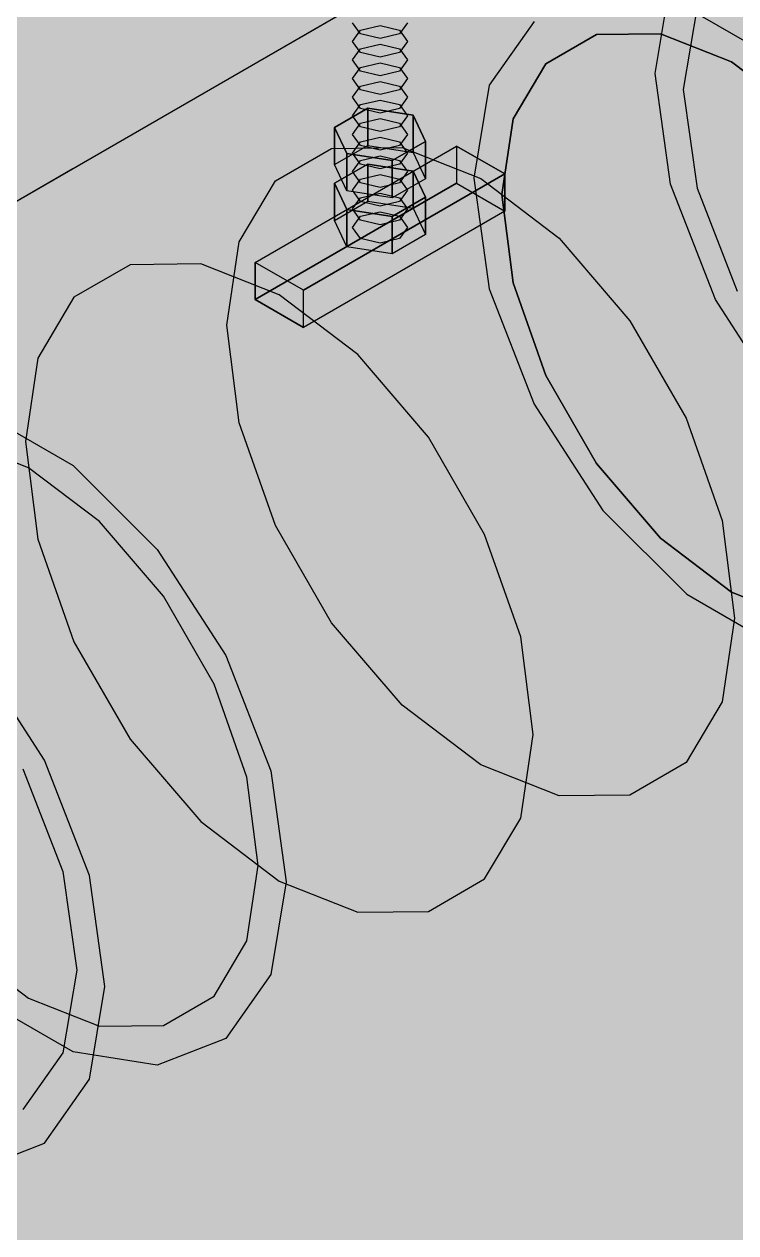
# Model space of a CAD drawing. Header units: metres. Extents: x 0 to 34.2, y 0 to 17.8.
# Drawn here: x 16.109 to 16.2619, y 5.062 to 5.3218 of the extents above; entities that cross this region are included whole.
import ezdxf

# ---------------------------------------------------------------- set-up
doc = ezdxf.new("R2010")
doc.units = ezdxf.units.M
doc.header["$LTSCALE"] = 0.25
doc.layers.add('ISO-ARISTAS', color=8, linetype='CONTINUOUS')
doc.layers.add('ISO-CONCRETO-SUP', color=254, linetype='CONTINUOUS', true_color=0xe8e8e8)

msp = doc.modelspace()

# ---------------------------------------------------------------- linework, layer by layer
at = {"layer": 'ISO-ARISTAS', "color": 250}
for p, q in [((16.22332, 5.35071), (16.06743, 5.26071)), ((16.22332, 5.35071), (16.17136, 5.32071)), ((16.24454, 5.31125), (16.24788, 5.33121)), ((16.25358, 5.32553), (16.2506, 5.30775)), ((16.27061, 5.31422), (16.25137, 5.32533)), ((16.17136, 5.32071), (16.1194, 5.29071)), ((16.18127, 5.31973), (16.17955, 5.32213)), ((16.17955, 5.31813), (16.18127, 5.32053)), ((16.18127, 5.32053), (16.18543, 5.32152)), ((16.18543, 5.32152), (16.18959, 5.32053)), ((16.19131, 5.32213), (16.18959, 5.31973)), ((16.18959, 5.32053), (16.19131, 5.31813)), ((16.21853, 5.3224), (16.20891, 5.30871)), ((16.18127, 5.31573), (16.17955, 5.31813)), ((16.18543, 5.31873), (16.18127, 5.31973)), ((16.18959, 5.31973), (16.18543, 5.31873)), ((16.19131, 5.31813), (16.18959, 5.31573)), ((16.23198, 5.31962), (16.22105, 5.31331)), ((16.22105, 5.31331), (16.23198, 5.31962)), ((16.24574, 5.31977), (16.23198, 5.31962)), ((16.23198, 5.31962), (16.24574, 5.31977)), ((16.26099, 5.31375), (16.24574, 5.31977)), ((16.24574, 5.31977), (16.26099, 5.31375)), ((16.17955, 5.31413), (16.18127, 5.31653)), ((16.18127, 5.31653), (16.18543, 5.31752)), ((16.18543, 5.31473), (16.18127, 5.31573)), ((16.18543, 5.31752), (16.18959, 5.31653)), ((16.18959, 5.31573), (16.18543, 5.31473)), ((16.18959, 5.31653), (16.19131, 5.31413)), ((16.18127, 5.31173), (16.17955, 5.31413)), ((16.17955, 5.31013), (16.18127, 5.31253)), ((16.18127, 5.31253), (16.18543, 5.31352)), ((16.18543, 5.31352), (16.18959, 5.31253)), ((16.19131, 5.31413), (16.18959, 5.31173)), ((16.18959, 5.31253), (16.19131, 5.31013)), ((16.22105, 5.31331), (16.21404, 5.30147)), ((16.21404, 5.30147), (16.22105, 5.31331)), ((16.27624, 5.30215), (16.26099, 5.31375)), ((16.26099, 5.31375), (16.27624, 5.30215)), ((16.18127, 5.30773), (16.17955, 5.31013)), ((16.18543, 5.31073), (16.18127, 5.31173)), ((16.18959, 5.31173), (16.18543, 5.31073)), ((16.19131, 5.31013), (16.18959, 5.30773)), ((16.24788, 5.28743), (16.24454, 5.31125)), ((16.17955, 5.30613), (16.18127, 5.30853)), ((16.18127, 5.30853), (16.18543, 5.30952)), ((16.18543, 5.30673), (16.18127, 5.30773)), ((16.18543, 5.30952), (16.18959, 5.30853)), ((16.18959, 5.30773), (16.18543, 5.30673)), ((16.18959, 5.30853), (16.19131, 5.30613)), ((16.20891, 5.30871), (16.20556, 5.28875)), ((16.2506, 5.30775), (16.25358, 5.28654)), ((16.18127, 5.30373), (16.17955, 5.30613)), ((16.18127, 5.30453), (16.18543, 5.30552)), ((16.18543, 5.30552), (16.18959, 5.30453)), ((16.19131, 5.30613), (16.18959, 5.30373)), ((16.18281, 5.30376), (16.17566, 5.29964)), ((16.17566, 5.29964), (16.18281, 5.30376)), ((16.17955, 5.30213), (16.18127, 5.30453)), ((16.18127, 5.29973), (16.17955, 5.30213)), ((16.18543, 5.30273), (16.18127, 5.30373)), ((16.19258, 5.30225), (16.18281, 5.30376)), ((16.18281, 5.30376), (16.18281, 5.29576)), ((16.18281, 5.29576), (16.18281, 5.30376)), ((16.18281, 5.30376), (16.19258, 5.30225)), ((16.18959, 5.30373), (16.18543, 5.30273)), ((16.18959, 5.30453), (16.19131, 5.30213)), ((16.19131, 5.30213), (16.18959, 5.29973)), ((16.19258, 5.29425), (16.19258, 5.30225)), ((16.1952, 5.29661), (16.19258, 5.30225)), ((16.19258, 5.30225), (16.19258, 5.29425)), ((16.19258, 5.30225), (16.1952, 5.29661)), ((16.17566, 5.29964), (16.17566, 5.29164)), ((16.17566, 5.29164), (16.17566, 5.29964)), ((16.17566, 5.29964), (16.17828, 5.294)), ((16.17828, 5.294), (16.17566, 5.29964)), ((16.17955, 5.29813), (16.18127, 5.30053)), ((16.18127, 5.30053), (16.18543, 5.30152)), ((16.18543, 5.29873), (16.18127, 5.29973)), ((16.18543, 5.30152), (16.18959, 5.30053)), ((16.18959, 5.29973), (16.18543, 5.29873)), ((16.18959, 5.30053), (16.19131, 5.29813)), ((16.21404, 5.30147), (16.21163, 5.28525)), ((16.21163, 5.28525), (16.21404, 5.30147)), ((16.18127, 5.29573), (16.17955, 5.29813)), ((16.18127, 5.29653), (16.18543, 5.29752)), ((16.18543, 5.29752), (16.18959, 5.29653)), ((16.19131, 5.29813), (16.18959, 5.29573)), ((16.15858, 5.27063), (16.20188, 5.29563)), ((16.15858, 5.27063), (16.20188, 5.29563)), ((16.16294, 5.28814), (16.17501, 5.29511)), ((16.17501, 5.29511), (16.19022, 5.29528)), ((16.17566, 5.29164), (16.18281, 5.29576)), ((16.17566, 5.29164), (16.18281, 5.29576)), ((16.17955, 5.29413), (16.18127, 5.29653)), ((16.18543, 5.29473), (16.18127, 5.29573)), ((16.18281, 5.29576), (16.19258, 5.29425)), ((16.18281, 5.29576), (16.19258, 5.29425)), ((16.18959, 5.29573), (16.18543, 5.29473)), ((16.1952, 5.29661), (16.18805, 5.29249)), ((16.18805, 5.29249), (16.1952, 5.29661)), ((16.18959, 5.29653), (16.19131, 5.29413)), ((16.19022, 5.29528), (16.20708, 5.28863)), ((16.19258, 5.29425), (16.1952, 5.28861)), ((16.19258, 5.29425), (16.1952, 5.28861)), ((16.1952, 5.28861), (16.1952, 5.29661)), ((16.1952, 5.29661), (16.1952, 5.28861)), ((16.21228, 5.28963), (16.20188, 5.29563)), ((16.20188, 5.29563), (16.20188, 5.28763)), ((16.20188, 5.29563), (16.20188, 5.28763)), ((16.20188, 5.29563), (16.21228, 5.28963)), ((16.18281, 5.29176), (16.17566, 5.28764)), ((16.17566, 5.28764), (16.18281, 5.29176)), ((16.17828, 5.286), (16.17566, 5.29164)), ((16.17828, 5.286), (16.17566, 5.29164)), ((16.17828, 5.294), (16.17828, 5.286)), ((16.18805, 5.29249), (16.17828, 5.294)), ((16.17828, 5.286), (16.17828, 5.294)), ((16.17828, 5.294), (16.18805, 5.29249)), ((16.18127, 5.29173), (16.17955, 5.29413)), ((16.17955, 5.29013), (16.18127, 5.29253)), ((16.18127, 5.29253), (16.18543, 5.29352)), ((16.18543, 5.29073), (16.18127, 5.29173)), ((16.19258, 5.29025), (16.18281, 5.29176)), ((16.18281, 5.29176), (16.18281, 5.28376)), ((16.18281, 5.28376), (16.18281, 5.29176)), ((16.18281, 5.29176), (16.19258, 5.29025)), ((16.18543, 5.29352), (16.18959, 5.29253)), ((16.18959, 5.29173), (16.18543, 5.29073)), ((16.18805, 5.28449), (16.18805, 5.29249)), ((16.18805, 5.29249), (16.18805, 5.28449)), ((16.19131, 5.29413), (16.18959, 5.29173)), ((16.18959, 5.29253), (16.19131, 5.29013)), ((16.1194, 5.29071), (16.06743, 5.26071)), ((16.21228, 5.28963), (16.16898, 5.26463)), ((16.16898, 5.26463), (16.21228, 5.28963)), ((16.18127, 5.28773), (16.17955, 5.29013)), ((16.18127, 5.28853), (16.18543, 5.28952)), ((16.18543, 5.28952), (16.18959, 5.28853)), ((16.19131, 5.29013), (16.18959, 5.28773)), ((16.19258, 5.28225), (16.19258, 5.29025)), ((16.1952, 5.28461), (16.19258, 5.29025)), ((16.19258, 5.29025), (16.19258, 5.28225)), ((16.19258, 5.29025), (16.1952, 5.28461)), ((16.21228, 5.28163), (16.21228, 5.28963)), ((16.21228, 5.28963), (16.21228, 5.28163)), ((16.15519, 5.27505), (16.16294, 5.28814)), ((16.20188, 5.28763), (16.15858, 5.26263)), ((16.15858, 5.26263), (16.20188, 5.28763)), ((16.17566, 5.28764), (16.17566, 5.27964)), ((16.17566, 5.27964), (16.17566, 5.28764)), ((16.17566, 5.28764), (16.17828, 5.282)), ((16.17828, 5.282), (16.17566, 5.28764)), ((16.17955, 5.28613), (16.18127, 5.28853)), ((16.18543, 5.28673), (16.18127, 5.28773)), ((16.18959, 5.28773), (16.18543, 5.28673)), ((16.1952, 5.28861), (16.18805, 5.28449)), ((16.1952, 5.28861), (16.18805, 5.28449)), ((16.18959, 5.28853), (16.19131, 5.28613)), ((16.20188, 5.28763), (16.21228, 5.28163)), ((16.20188, 5.28763), (16.21228, 5.28163)), ((16.20556, 5.28875), (16.20891, 5.26493)), ((16.20708, 5.28863), (16.22394, 5.27581)), ((16.2575, 5.26263), (16.24788, 5.28743)), ((16.25358, 5.28654), (16.26215, 5.26444)), ((16.18805, 5.28449), (16.17828, 5.286)), ((16.18805, 5.28449), (16.17828, 5.286)), ((16.18127, 5.28373), (16.17955, 5.28613)), ((16.17955, 5.28213), (16.18127, 5.28453)), ((16.18127, 5.28453), (16.18543, 5.28552)), ((16.18543, 5.28552), (16.18959, 5.28453)), ((16.1952, 5.28461), (16.18805, 5.28049)), ((16.18805, 5.28049), (16.1952, 5.28461)), ((16.19131, 5.28613), (16.18959, 5.28373)), ((16.18959, 5.28453), (16.19131, 5.28213)), ((16.1952, 5.27661), (16.1952, 5.28461)), ((16.1952, 5.28461), (16.1952, 5.27661)), ((16.21163, 5.28525), (16.21404, 5.26624)), ((16.21404, 5.26624), (16.21163, 5.28525)), ((16.21228, 5.28163), (16.16898, 5.25663)), ((16.21228, 5.28163), (16.16898, 5.25663)), ((16.17566, 5.27964), (16.18281, 5.28376)), ((16.17566, 5.27964), (16.18281, 5.28376)), ((16.17828, 5.282), (16.17828, 5.274)), ((16.18805, 5.28049), (16.17828, 5.282)), ((16.17828, 5.274), (16.17828, 5.282)), ((16.17828, 5.282), (16.18805, 5.28049)), ((16.18127, 5.27973), (16.17955, 5.28213)), ((16.18543, 5.28273), (16.18127, 5.28373)), ((16.18127, 5.28053), (16.18543, 5.28152)), ((16.18127, 5.28053), (16.18543, 5.28152)), ((16.18281, 5.28376), (16.19258, 5.28225)), ((16.18281, 5.28376), (16.19258, 5.28225)), ((16.18959, 5.28373), (16.18543, 5.28273)), ((16.18543, 5.28152), (16.18959, 5.28053)), ((16.18543, 5.28152), (16.18959, 5.28053)), ((16.19131, 5.28213), (16.18959, 5.27973)), ((16.19258, 5.28225), (16.1952, 5.27661)), ((16.19258, 5.28225), (16.1952, 5.27661)), ((16.17828, 5.274), (16.17566, 5.27964)), ((16.17828, 5.274), (16.17566, 5.27964)), ((16.17955, 5.27813), (16.18127, 5.28053)), ((16.17955, 5.27813), (16.18127, 5.28053)), ((16.18543, 5.27873), (16.18127, 5.27973)), ((16.18959, 5.27973), (16.18543, 5.27873)), ((16.18805, 5.27249), (16.18805, 5.28049)), ((16.18805, 5.28049), (16.18805, 5.27249)), ((16.18959, 5.28053), (16.19131, 5.27813)), ((16.18959, 5.28053), (16.19131, 5.27813)), ((16.18127, 5.27573), (16.17955, 5.27813)), ((16.18127, 5.27573), (16.17955, 5.27813)), ((16.1952, 5.27661), (16.18805, 5.27249)), ((16.1952, 5.27661), (16.18805, 5.27249)), ((16.19131, 5.27813), (16.18959, 5.27573)), ((16.19131, 5.27813), (16.18959, 5.27573)), ((16.15252, 5.25713), (16.15519, 5.27505)), ((16.18805, 5.27249), (16.17828, 5.274)), ((16.18805, 5.27249), (16.17828, 5.274)), ((16.18543, 5.27473), (16.18127, 5.27573)), ((16.18543, 5.27473), (16.18127, 5.27573)), ((16.18959, 5.27573), (16.18543, 5.27473)), ((16.18959, 5.27573), (16.18543, 5.27473)), ((16.22394, 5.27581), (16.23915, 5.25808)), ((16.13171, 5.27011), (16.11964, 5.26314)), ((16.14692, 5.27028), (16.13171, 5.27011)), ((16.16378, 5.26363), (16.14692, 5.27028)), ((16.15858, 5.26263), (16.15858, 5.27063)), ((16.16898, 5.26463), (16.15858, 5.27063)), ((16.16898, 5.26463), (16.15858, 5.27063)), ((16.15858, 5.27063), (16.15858, 5.26263)), ((16.21404, 5.26624), (16.22105, 5.2463)), ((16.22105, 5.2463), (16.21404, 5.26624)), ((16.11964, 5.26314), (16.11189, 5.25005)), ((16.18064, 5.25081), (16.16378, 5.26363)), ((16.16898, 5.25663), (16.16898, 5.26463)), ((16.16898, 5.25663), (16.16898, 5.26463)), ((16.20891, 5.26493), (16.21853, 5.24013)), ((16.16898, 5.25663), (16.15858, 5.26263)), ((16.15858, 5.26263), (16.16898, 5.25663)), ((16.27225, 5.23982), (16.2575, 5.26263)), ((16.23915, 5.25808), (16.25122, 5.23717)), ((16.15519, 5.23612), (16.15252, 5.25713)), ((16.11189, 5.25005), (16.10922, 5.23213)), ((16.19585, 5.23308), (16.18064, 5.25081)), ((16.22105, 5.2463), (16.23198, 5.22739)), ((16.23198, 5.22739), (16.22105, 5.2463)), ((16.21853, 5.24013), (16.23328, 5.21732)), ((16.10024, 5.23808), (16.11949, 5.22697)), ((16.25122, 5.23717), (16.25897, 5.21513)), ((16.16294, 5.21408), (16.15519, 5.23612)), ((16.10987, 5.2265), (16.09461, 5.23252)), ((16.10987, 5.2265), (16.09461, 5.23252)), ((16.10922, 5.23213), (16.11189, 5.21112)), ((16.20792, 5.21217), (16.19585, 5.23308)), ((16.11949, 5.22697), (16.13758, 5.20893)), ((16.23198, 5.22739), (16.24574, 5.21135)), ((16.24574, 5.21135), (16.23198, 5.22739)), ((16.12512, 5.2149), (16.10987, 5.2265)), ((16.12512, 5.2149), (16.10987, 5.2265)), ((16.23328, 5.21732), (16.25137, 5.19928)), ((16.13888, 5.19886), (16.12512, 5.2149)), ((16.13888, 5.19886), (16.12512, 5.2149)), ((16.17501, 5.19317), (16.16294, 5.21408)), ((16.25897, 5.21513), (16.26164, 5.19413)), ((16.11189, 5.21112), (16.11964, 5.18908)), ((16.21567, 5.19013), (16.20792, 5.21217)), ((16.24574, 5.21135), (16.26099, 5.19975)), ((16.26099, 5.19975), (16.24574, 5.21135)), ((16.13758, 5.20893), (16.15233, 5.18612)), ((16.1498, 5.17995), (16.13888, 5.19886)), ((16.1498, 5.17995), (16.13888, 5.19886)), ((16.25137, 5.19928), (16.27061, 5.18817)), ((16.26099, 5.19975), (16.27624, 5.19373)), ((16.27624, 5.19373), (16.26099, 5.19975)), ((16.19022, 5.17544), (16.17501, 5.19317)), ((16.26164, 5.19413), (16.25897, 5.1762)), ((16.11964, 5.18908), (16.13171, 5.16817)), ((16.21834, 5.16913), (16.21567, 5.19013)), ((16.11336, 5.16362), (16.09861, 5.18643)), ((16.15233, 5.18612), (16.16195, 5.16132)), ((16.15682, 5.16001), (16.1498, 5.17995)), ((16.15682, 5.16001), (16.1498, 5.17995)), ((16.20708, 5.16263), (16.19022, 5.17544)), ((16.25897, 5.1762), (16.25122, 5.16311)), ((16.13171, 5.16817), (16.14692, 5.15044)), ((16.21567, 5.1512), (16.21834, 5.16913)), ((16.10871, 5.16181), (16.11728, 5.13971)), ((16.12298, 5.13882), (16.11336, 5.16362)), ((16.22394, 5.15597), (16.20708, 5.16263)), ((16.25122, 5.16311), (16.23915, 5.15614)), ((16.15923, 5.141), (16.15682, 5.16001)), ((16.15923, 5.141), (16.15682, 5.16001)), ((16.16195, 5.16132), (16.16529, 5.1375)), ((16.23915, 5.15614), (16.22394, 5.15597)), ((16.14692, 5.15044), (16.16378, 5.13763)), ((16.20792, 5.13811), (16.21567, 5.1512)), ((16.15682, 5.12478), (16.15923, 5.141)), ((16.15682, 5.12478), (16.15923, 5.141)), ((16.11728, 5.13971), (16.12026, 5.1185)), ((16.12632, 5.115), (16.12298, 5.13882)), ((16.16529, 5.1375), (16.16195, 5.11754)), ((16.16378, 5.13763), (16.18064, 5.13097)), ((16.19585, 5.13114), (16.20792, 5.13811)), ((16.18064, 5.13097), (16.19585, 5.13114)), ((16.09461, 5.1241), (16.10987, 5.1125)), ((16.09461, 5.1241), (16.10987, 5.1125)), ((16.1498, 5.11294), (16.15682, 5.12478)), ((16.1498, 5.11294), (16.15682, 5.12478)), ((16.12026, 5.1185), (16.11728, 5.10072)), ((16.16195, 5.11754), (16.15233, 5.10385)), ((16.12298, 5.09504), (16.12632, 5.115)), ((16.10987, 5.1125), (16.12512, 5.10648)), ((16.10987, 5.1125), (16.12512, 5.10648)), ((16.13888, 5.10663), (16.1498, 5.11294)), ((16.13888, 5.10663), (16.1498, 5.11294)), ((16.11949, 5.10092), (16.10024, 5.11203)), ((16.12512, 5.10648), (16.13888, 5.10663)), ((16.12512, 5.10648), (16.13888, 5.10663)), ((16.15233, 5.10385), (16.13758, 5.09807)), ((16.11728, 5.10072), (16.10871, 5.08853)), ((16.13758, 5.09807), (16.11949, 5.10092)), ((16.11336, 5.08135), (16.12298, 5.09504)), ((16.09861, 5.07557), (16.11336, 5.08135))]:
    msp.add_line(p, q, dxfattribs=at)
at = {"layer": 'ISO-CONCRETO-SUP', "true_color": 0xc9c7c0}
for points in [[(15.56352, 5.99094), (16.23414, 5.60375), (15.0006, 5.66594), (15.67123, 5.27875)], [(16.23414, 5.60375), (16.90477, 5.21656), (15.67123, 5.27875), (16.34186, 4.89156)], [(15.67123, 5.27875), (16.34186, 4.89156), (15.10831, 4.95375), (15.77894, 4.56656)]]:
    msp.add_solid(points, dxfattribs=at)
at = {"layer": 'ISO-CONCRETO-SUP', "true_color": 0xa8aaae}
msp.add_solid([(16.22332, 5.35071), (16.06743, 5.26071), (16.22332, 5.56071), (16.06743, 5.47071)], dxfattribs=at)
at = {"layer": 'ISO-CONCRETO-SUP', "true_color": 0xbcc0c7}
for points in [[(16.16226, 5.3856), (16.22332, 5.35071), (16.1103, 5.3556), (16.17136, 5.32071)], [(16.1103, 5.3556), (16.17136, 5.32071), (16.05834, 5.3256), (16.1194, 5.29071)], [(16.05834, 5.3256), (16.1194, 5.29071), (16.00638, 5.2956), (16.06743, 5.26071)]]:
    msp.add_solid(points, dxfattribs=at)
at = {"layer": 'ISO-CONCRETO-SUP', "true_color": 0x87888d}
for points in [[(16.18127, 5.28053), (16.18543, 5.28152), (16.18127, 5.35091), (16.18543, 5.3519)], [(16.18959, 5.27573), (16.18543, 5.27473), (16.18959, 5.34611), (16.18543, 5.34511)]]:
    msp.add_solid(points, dxfattribs=at)
at = {"layer": 'ISO-CONCRETO-SUP', "true_color": 0x8e9095}
for points in [[(16.18543, 5.28152), (16.18959, 5.28053), (16.18543, 5.3519), (16.18959, 5.35091)], [(16.18543, 5.27473), (16.18127, 5.27573), (16.18543, 5.34511), (16.18127, 5.34611)]]:
    msp.add_solid(points, dxfattribs=at)
at = {"layer": 'ISO-CONCRETO-SUP', "true_color": 0x696a6e}
for points in [[(16.17955, 5.27813), (16.18127, 5.28053), (16.17955, 5.34851), (16.18127, 5.35091)], [(16.19131, 5.27813), (16.18959, 5.27573), (16.19131, 5.34851), (16.18959, 5.34611)]]:
    msp.add_solid(points, dxfattribs=at)
at = {"layer": 'ISO-CONCRETO-SUP', "true_color": 0x7b7d81}
for points in [[(16.18959, 5.28053), (16.19131, 5.27813), (16.18959, 5.35091), (16.19131, 5.34851)], [(16.18127, 5.27573), (16.17955, 5.27813), (16.18127, 5.34611), (16.17955, 5.34851)]]:
    msp.add_solid(points, dxfattribs=at)
at = {"layer": 'ISO-CONCRETO-SUP', "true_color": 0x3559aa}
for points in [[(16.27061, 5.31422), (16.25137, 5.32533), (16.30959, 5.33672), (16.29034, 5.34783)], [(16.08052, 5.20447), (16.06127, 5.21558), (16.11949, 5.22697), (16.10024, 5.23808)], [(16.25137, 5.19928), (16.27061, 5.18817), (16.29034, 5.22178), (16.30959, 5.21067)], [(16.06127, 5.08953), (16.08052, 5.07842), (16.10024, 5.11203), (16.11949, 5.10092)]]:
    msp.add_solid(points, dxfattribs=at)
at = {"layer": 'ISO-CONCRETO-SUP', "true_color": 0x22396e}
for points in [[(16.21853, 5.3224), (16.20891, 5.30871), (16.2575, 5.3449), (16.24788, 5.33121)], [(16.11336, 5.08135), (16.12298, 5.09504), (16.15233, 5.10385), (16.16195, 5.11754)], [(16.09323, 5.08135), (16.1047, 5.09489), (16.10871, 5.08853), (16.11728, 5.10072)]]:
    msp.add_solid(points, dxfattribs=at)
at = {"layer": 'ISO-CONCRETO-SUP', "true_color": 0x284481}
for points in [[(16.26616, 5.33136), (16.25989, 5.31206), (16.27826, 5.33411), (16.26883, 5.31409)], [(16.0926, 5.09214), (16.10203, 5.11216), (16.1047, 5.09489), (16.11097, 5.11419)]]:
    msp.add_solid(points, dxfattribs=at)
at = {"layer": 'ISO-CONCRETO-SUP', "true_color": 0x28427f}
for points in [[(16.20891, 5.30871), (16.20556, 5.28875), (16.24788, 5.33121), (16.24454, 5.31125)], [(16.12298, 5.09504), (16.12632, 5.115), (16.16195, 5.11754), (16.16529, 5.1375)]]:
    msp.add_solid(points, dxfattribs=at)
at = {"layer": 'ISO-CONCRETO-SUP', "true_color": 0x28437f}
for points in [[(16.25358, 5.32553), (16.2506, 5.30775), (16.26616, 5.33136), (16.25989, 5.31206)], [(16.1047, 5.09489), (16.11097, 5.11419), (16.11728, 5.10072), (16.12026, 5.1185)]]:
    msp.add_solid(points, dxfattribs=at)
at = {"layer": 'ISO-CONCRETO-SUP', "true_color": 0x687c8e}
for points in [[(16.15641, 5.27599), (16.14549, 5.26969), (16.23198, 5.31962), (16.22105, 5.31331)], [(16.14549, 5.26969), (16.13848, 5.25784), (16.22105, 5.31331), (16.21404, 5.30147)], [(16.08085, 5.23237), (16.06993, 5.22606), (16.15641, 5.27599), (16.14549, 5.26969)], [(16.06993, 5.22606), (16.06292, 5.21422), (16.14549, 5.26969), (16.13848, 5.25784)], [(16.22537, 5.15656), (16.23238, 5.16841), (16.30093, 5.20019), (16.30794, 5.21203)], [(16.21444, 5.15026), (16.22537, 5.15656), (16.29001, 5.19388), (16.30093, 5.20019)], [(16.1498, 5.11294), (16.15682, 5.12478), (16.22537, 5.15656), (16.23238, 5.16841)], [(16.13888, 5.10663), (16.1498, 5.11294), (16.21444, 5.15026), (16.22537, 5.15656)]]:
    msp.add_solid(points, dxfattribs=at)
at = {"layer": 'ISO-CONCRETO-SUP', "true_color": 0x8faac4}
for points in [[(16.17018, 5.27614), (16.15641, 5.27599), (16.24574, 5.31977), (16.23198, 5.31962)], [(16.09461, 5.23252), (16.08085, 5.23237), (16.17018, 5.27614), (16.15641, 5.27599)], [(16.20068, 5.15011), (16.21444, 5.15026), (16.27624, 5.19373), (16.29001, 5.19388)], [(16.12512, 5.10648), (16.13888, 5.10663), (16.20068, 5.15011), (16.21444, 5.15026)]]:
    msp.add_solid(points, dxfattribs=at)
at = {"layer": 'ISO-CONCRETO-SUP', "true_color": 0x9cbad6}
for points in [[(16.18543, 5.27013), (16.17018, 5.27614), (16.26099, 5.31375), (16.24574, 5.31977)], [(16.10987, 5.2265), (16.09461, 5.23252), (16.18543, 5.27013), (16.17018, 5.27614)], [(16.18543, 5.15613), (16.20068, 5.15011), (16.26099, 5.19975), (16.27624, 5.19373)], [(16.10987, 5.1125), (16.12512, 5.10648), (16.18543, 5.15613), (16.20068, 5.15011)]]:
    msp.add_solid(points, dxfattribs=at)
at = {"layer": 'ISO-CONCRETO-SUP', "true_color": 0x91adc7}
for points in [[(16.26099, 5.25675), (16.23198, 5.31962), (16.22105, 5.31331)], [(16.26099, 5.25675), (16.24574, 5.31977), (16.23198, 5.31962)], [(16.26099, 5.25675), (16.26099, 5.31375), (16.24574, 5.31977)], [(16.26099, 5.25675), (16.22105, 5.31331), (16.21404, 5.30147)], [(16.26099, 5.25675), (16.27624, 5.30215), (16.26099, 5.31375)], [(16.26099, 5.25675), (16.29001, 5.28611), (16.27624, 5.30215)], [(16.26099, 5.25675), (16.21404, 5.30147), (16.21163, 5.28525)], [(16.26099, 5.25675), (16.21163, 5.28525), (16.21404, 5.26624)], [(16.26099, 5.25675), (16.30093, 5.2672), (16.29001, 5.28611)], [(16.26099, 5.25675), (16.21404, 5.26624), (16.22105, 5.2463)], [(16.26099, 5.25675), (16.30794, 5.24726), (16.30093, 5.2672)], [(16.26099, 5.25675), (16.22105, 5.2463), (16.23198, 5.22739)], [(16.26099, 5.25675), (16.23198, 5.22739), (16.24574, 5.21135)], [(16.26099, 5.25675), (16.24574, 5.21135), (16.26099, 5.19975)], [(16.26099, 5.25675), (16.26099, 5.19975), (16.27624, 5.19373)], [(16.26099, 5.25675), (16.27624, 5.19373), (16.29001, 5.19388)], [(16.26099, 5.25675), (16.29001, 5.19388), (16.30093, 5.20019)], [(16.26099, 5.25675), (16.30093, 5.20019), (16.30794, 5.21203)], [(16.26099, 5.25675), (16.30794, 5.21203), (16.31035, 5.22825)], [(16.26099, 5.25675), (16.31035, 5.22825), (16.30794, 5.24726)], [(16.10987, 5.1695), (16.08085, 5.23237), (16.06993, 5.22606)], [(16.10987, 5.1695), (16.09461, 5.23252), (16.08085, 5.23237)], [(16.10987, 5.1695), (16.10987, 5.2265), (16.09461, 5.23252)], [(16.10987, 5.1695), (16.06993, 5.22606), (16.06292, 5.21422)], [(16.10987, 5.1695), (16.12512, 5.2149), (16.10987, 5.2265)], [(16.10987, 5.1695), (16.06292, 5.21422), (16.06051, 5.198)], [(16.10987, 5.1695), (16.13888, 5.19886), (16.12512, 5.2149)], [(16.10987, 5.1695), (16.1498, 5.17995), (16.13888, 5.19886)], [(16.10987, 5.1695), (16.06051, 5.198), (16.06292, 5.17899)], [(16.10987, 5.1695), (16.15682, 5.16001), (16.1498, 5.17995)], [(16.10987, 5.1695), (16.06292, 5.17899), (16.06993, 5.15905)], [(16.10987, 5.1695), (16.06993, 5.15905), (16.08085, 5.14014)], [(16.10987, 5.1695), (16.08085, 5.14014), (16.09461, 5.1241)], [(16.10987, 5.1695), (16.09461, 5.1241), (16.10987, 5.1125)], [(16.10987, 5.1695), (16.10987, 5.1125), (16.12512, 5.10648)], [(16.10987, 5.1695), (16.12512, 5.10648), (16.13888, 5.10663)], [(16.10987, 5.1695), (16.13888, 5.10663), (16.1498, 5.11294)], [(16.10987, 5.1695), (16.1498, 5.11294), (16.15682, 5.12478)], [(16.10987, 5.1695), (16.15682, 5.12478), (16.15923, 5.141)], [(16.10987, 5.1695), (16.15923, 5.141), (16.15682, 5.16001)]]:
    msp.add_solid(points, dxfattribs=at)
at = {"layer": 'ISO-CONCRETO-SUP', "true_color": 0xa5c4e1}
for points in [[(16.20068, 5.25853), (16.18543, 5.27013), (16.27624, 5.30215), (16.26099, 5.31375)], [(16.12512, 5.2149), (16.10987, 5.2265), (16.20068, 5.25853), (16.18543, 5.27013)], [(16.17018, 5.16772), (16.18543, 5.15613), (16.24574, 5.21135), (16.26099, 5.19975)], [(16.09461, 5.1241), (16.10987, 5.1125), (16.17018, 5.16772), (16.18543, 5.15613)]]:
    msp.add_solid(points, dxfattribs=at)
at = {"layer": 'ISO-CONCRETO-SUP', "true_color": 0x2d4c91}
for points in [[(16.25989, 5.31206), (16.25957, 5.28932), (16.26883, 5.31409), (16.26534, 5.29063)], [(16.10203, 5.11216), (16.10552, 5.13562), (16.11097, 5.11419), (16.11129, 5.13693)]]:
    msp.add_solid(points, dxfattribs=at)
at = {"layer": 'ISO-CONCRETO-SUP', "true_color": 0x2e4d94}
for points in [[(16.20556, 5.28875), (16.20891, 5.26493), (16.24454, 5.31125), (16.24788, 5.28743)], [(16.12632, 5.115), (16.12298, 5.13882), (16.16529, 5.1375), (16.16195, 5.16132)]]:
    msp.add_solid(points, dxfattribs=at)
at = {"layer": 'ISO-CONCRETO-SUP', "true_color": 0x2e4d93}
for points in [[(16.2506, 5.30775), (16.25358, 5.28654), (16.25989, 5.31206), (16.25957, 5.28932)], [(16.11097, 5.11419), (16.11129, 5.13693), (16.12026, 5.1185), (16.11728, 5.13971)]]:
    msp.add_solid(points, dxfattribs=at)
at = {"layer": 'ISO-CONCRETO-SUP', "true_color": 0x42444a}
for points in [[(16.17566, 5.29164), (16.18281, 5.29576), (16.17566, 5.29964), (16.18281, 5.30376)], [(16.1952, 5.28861), (16.18805, 5.28449), (16.1952, 5.29661), (16.18805, 5.29249)], [(16.17566, 5.27964), (16.18281, 5.28376), (16.17566, 5.28764), (16.18281, 5.29176)], [(16.1952, 5.27661), (16.18805, 5.27249), (16.1952, 5.28461), (16.18805, 5.28049)]]:
    msp.add_solid(points, dxfattribs=at)
at = {"layer": 'ISO-CONCRETO-SUP', "true_color": 0x52545b}
for points in [[(16.17828, 5.294), (16.17566, 5.29964), (16.18281, 5.30376)], [(16.17828, 5.294), (16.18281, 5.30376), (16.19258, 5.30225)], [(16.17828, 5.294), (16.19258, 5.30225), (16.1952, 5.29661)], [(16.17828, 5.286), (16.17566, 5.29164), (16.18281, 5.29576)], [(16.17828, 5.294), (16.1952, 5.29661), (16.18805, 5.29249)], [(16.17828, 5.286), (16.18281, 5.29576), (16.19258, 5.29425)], [(16.17828, 5.286), (16.19258, 5.29425), (16.1952, 5.28861)], [(16.17828, 5.282), (16.17566, 5.28764), (16.18281, 5.29176)], [(16.17828, 5.282), (16.18281, 5.29176), (16.19258, 5.29025)], [(16.17828, 5.282), (16.19258, 5.29025), (16.1952, 5.28461)], [(16.17828, 5.286), (16.1952, 5.28861), (16.18805, 5.28449)], [(16.17828, 5.282), (16.1952, 5.28461), (16.18805, 5.28049)], [(16.17828, 5.274), (16.17566, 5.27964), (16.18281, 5.28376)], [(16.17828, 5.274), (16.18281, 5.28376), (16.19258, 5.28225)], [(16.17828, 5.274), (16.19258, 5.28225), (16.1952, 5.27661)], [(16.17828, 5.274), (16.1952, 5.27661), (16.18805, 5.27249)]]:
    msp.add_solid(points, dxfattribs=at)
at = {"layer": 'ISO-CONCRETO-SUP', "true_color": 0x4e5057}
for points in [[(16.18281, 5.29576), (16.19258, 5.29425), (16.18281, 5.30376), (16.19258, 5.30225)], [(16.18805, 5.28449), (16.17828, 5.286), (16.18805, 5.29249), (16.17828, 5.294)], [(16.18281, 5.28376), (16.19258, 5.28225), (16.18281, 5.29176), (16.19258, 5.29025)], [(16.18805, 5.27249), (16.17828, 5.274), (16.18805, 5.28049), (16.17828, 5.282)]]:
    msp.add_solid(points, dxfattribs=at)
at = {"layer": 'ISO-CONCRETO-SUP', "true_color": 0x404248}
for points in [[(16.19258, 5.29425), (16.1952, 5.28861), (16.19258, 5.30225), (16.1952, 5.29661)], [(16.17828, 5.286), (16.17566, 5.29164), (16.17828, 5.294), (16.17566, 5.29964)], [(16.19258, 5.28225), (16.1952, 5.27661), (16.19258, 5.29025), (16.1952, 5.28461)], [(16.17828, 5.274), (16.17566, 5.27964), (16.17828, 5.282), (16.17566, 5.28764)]]:
    msp.add_solid(points, dxfattribs=at)
at = {"layer": 'ISO-CONCRETO-SUP', "true_color": 0xa7c7e4}
for points in [[(16.21444, 5.24249), (16.20068, 5.25853), (16.29001, 5.28611), (16.27624, 5.30215)], [(16.13888, 5.19886), (16.12512, 5.2149), (16.21444, 5.24249), (16.20068, 5.25853)], [(16.15641, 5.18376), (16.17018, 5.16772), (16.23198, 5.22739), (16.24574, 5.21135)], [(16.08085, 5.14014), (16.09461, 5.1241), (16.15641, 5.18376), (16.17018, 5.16772)]]:
    msp.add_solid(points, dxfattribs=at)
at = {"layer": 'ISO-CONCRETO-SUP', "true_color": 0x7990a6}
for points in [[(16.13848, 5.25784), (16.13607, 5.24163), (16.21404, 5.30147), (16.21163, 5.28525)], [(16.06292, 5.21422), (16.06051, 5.198), (16.13848, 5.25784), (16.13607, 5.24163)], [(16.23238, 5.16841), (16.23479, 5.18463), (16.30794, 5.21203), (16.31035, 5.22825)], [(16.15682, 5.12478), (16.15923, 5.141), (16.23238, 5.16841), (16.23479, 5.18463)]]:
    msp.add_solid(points, dxfattribs=at)
at = {"layer": 'ISO-CONCRETO-SUP', "true_color": 0xa56923}
for points in [[(16.16294, 5.28814), (16.17501, 5.29511), (16.11964, 5.26314), (16.13171, 5.27011)], [(16.25122, 5.16311), (16.23915, 5.15614), (16.20792, 5.13811), (16.19585, 5.13114)]]:
    msp.add_solid(points, dxfattribs=at)
at = {"layer": 'ISO-CONCRETO-SUP', "true_color": 0xbc7727}
for points in [[(16.17501, 5.29511), (16.19022, 5.29528), (16.13171, 5.27011), (16.14692, 5.27028)], [(16.23915, 5.15614), (16.22394, 5.15597), (16.19585, 5.13114), (16.18064, 5.13097)]]:
    msp.add_solid(points, dxfattribs=at)
at = {"layer": 'ISO-CONCRETO-SUP', "true_color": 0xcd822b}
for points in [[(16.19022, 5.29528), (16.20708, 5.28863), (16.14692, 5.27028), (16.16378, 5.26363)], [(16.22394, 5.15597), (16.20708, 5.16263), (16.18064, 5.13097), (16.16378, 5.13763)]]:
    msp.add_solid(points, dxfattribs=at)
at = {"layer": 'ISO-CONCRETO-SUP', "true_color": 0xab6d24}
for points in [[(16.20188, 5.28763), (16.15858, 5.26263), (16.20188, 5.29563), (16.15858, 5.27063)], [(16.21228, 5.28163), (16.16898, 5.25663), (16.21228, 5.28963), (16.16898, 5.26463)]]:
    msp.add_solid(points, dxfattribs=at)
at = {"layer": 'ISO-CONCRETO-SUP', "true_color": 0xd4862c}
for points in [[(16.20188, 5.29563), (16.21228, 5.28963), (16.15858, 5.27063), (16.16898, 5.26463)], [(16.20188, 5.28763), (16.21228, 5.28163), (16.15858, 5.26263), (16.16898, 5.25663)]]:
    msp.add_solid(points, dxfattribs=at)
at = {"layer": 'ISO-CONCRETO-SUP', "true_color": 0xbf7928}
for points in [[(16.20188, 5.28763), (16.21228, 5.28163), (16.20188, 5.29563), (16.21228, 5.28963)], [(16.15858, 5.26263), (16.16898, 5.25663), (16.15858, 5.27063), (16.16898, 5.26463)]]:
    msp.add_solid(points, dxfattribs=at)
at = {"layer": 'ISO-CONCRETO-SUP', "true_color": 0x3355a2}
for points in [[(16.25358, 5.28654), (16.26215, 5.26444), (16.25957, 5.28932), (16.26525, 5.26588)], [(16.11129, 5.13693), (16.10561, 5.16037), (16.11728, 5.13971), (16.10871, 5.16181)]]:
    msp.add_solid(points, dxfattribs=at)
at = {"layer": 'ISO-CONCRETO-SUP', "true_color": 0x31529d}
for points in [[(16.25957, 5.28932), (16.26525, 5.26588), (16.26534, 5.29063), (16.26823, 5.26656)], [(16.10552, 5.13562), (16.10263, 5.15969), (16.11129, 5.13693), (16.10561, 5.16037)], [(16.08052, 5.07842), (16.09861, 5.07557), (16.11949, 5.10092), (16.13758, 5.09807)]]:
    msp.add_solid(points, dxfattribs=at)
at = {"layer": 'ISO-CONCRETO-SUP', "true_color": 0x88571c}
for points in [[(16.15519, 5.27505), (16.16294, 5.28814), (16.11189, 5.25005), (16.11964, 5.26314)], [(16.25897, 5.1762), (16.25122, 5.16311), (16.21567, 5.1512), (16.20792, 5.13811)]]:
    msp.add_solid(points, dxfattribs=at)
at = {"layer": 'ISO-CONCRETO-SUP', "true_color": 0xd8892d}
for points in [[(16.20708, 5.28863), (16.22394, 5.27581), (16.16378, 5.26363), (16.18064, 5.25081)], [(16.20708, 5.16263), (16.19022, 5.17544), (16.16378, 5.13763), (16.14692, 5.15044)]]:
    msp.add_solid(points, dxfattribs=at)
at = {"layer": 'ISO-CONCRETO-SUP', "true_color": 0x3356a4}
for points in [[(16.20891, 5.26493), (16.21853, 5.24013), (16.24788, 5.28743), (16.2575, 5.26263)], [(16.12298, 5.13882), (16.11336, 5.16362), (16.16195, 5.16132), (16.15233, 5.18612)]]:
    msp.add_solid(points, dxfattribs=at)
at = {"layer": 'ISO-CONCRETO-SUP', "true_color": 0x8ba5be}
for points in [[(16.13607, 5.24163), (16.13848, 5.22262), (16.21163, 5.28525), (16.21404, 5.26624)], [(16.23479, 5.18463), (16.23238, 5.20363), (16.31035, 5.22825), (16.30794, 5.24726)], [(16.06051, 5.198), (16.06292, 5.17899), (16.13607, 5.24163), (16.13848, 5.22262)], [(16.15923, 5.141), (16.15682, 5.16001), (16.23479, 5.18463), (16.23238, 5.20363)]]:
    msp.add_solid(points, dxfattribs=at)
at = {"layer": 'ISO-CONCRETO-SUP', "true_color": 0xa3c2df}
for points in [[(16.22537, 5.22357), (16.21444, 5.24249), (16.30093, 5.2672), (16.29001, 5.28611)], [(16.14549, 5.20268), (16.15641, 5.18376), (16.22105, 5.2463), (16.23198, 5.22739)], [(16.1498, 5.17995), (16.13888, 5.19886), (16.22537, 5.22357), (16.21444, 5.24249)], [(16.06993, 5.15905), (16.08085, 5.14014), (16.14549, 5.20268), (16.15641, 5.18376)]]:
    msp.add_solid(points, dxfattribs=at)
at = {"layer": 'ISO-CONCRETO-SUP', "true_color": 0x96989e}
for points in [[(16.18543, 5.27813), (16.18127, 5.28053), (16.18543, 5.28152)], [(16.18543, 5.27813), (16.18543, 5.28152), (16.18959, 5.28053)], [(16.18543, 5.27813), (16.17955, 5.27813), (16.18127, 5.28053)], [(16.18543, 5.27813), (16.18959, 5.28053), (16.19131, 5.27813)], [(16.18543, 5.27813), (16.18127, 5.27573), (16.17955, 5.27813)], [(16.18543, 5.27813), (16.18543, 5.27473), (16.18127, 5.27573)], [(16.18543, 5.27813), (16.19131, 5.27813), (16.18959, 5.27573)], [(16.18543, 5.27813), (16.18959, 5.27573), (16.18543, 5.27473)]]:
    msp.add_solid(points, dxfattribs=at)
at = {"layer": 'ISO-CONCRETO-SUP', "true_color": 0x9f6521}
for points in [[(16.15252, 5.25713), (16.15519, 5.27505), (16.10922, 5.23213), (16.11189, 5.25005)], [(16.26164, 5.19413), (16.25897, 5.1762), (16.21834, 5.16913), (16.21567, 5.1512)]]:
    msp.add_solid(points, dxfattribs=at)
at = {"layer": 'ISO-CONCRETO-SUP', "true_color": 0xdb8b2e}
for points in [[(16.22394, 5.27581), (16.23915, 5.25808), (16.18064, 5.25081), (16.19585, 5.23308)], [(16.19022, 5.17544), (16.17501, 5.19317), (16.14692, 5.15044), (16.13171, 5.16817)]]:
    msp.add_solid(points, dxfattribs=at)
at = {"layer": 'ISO-CONCRETO-SUP', "true_color": 0x99b7d2}
for points in [[(16.13848, 5.22262), (16.14549, 5.20268), (16.21404, 5.26624), (16.22105, 5.2463)], [(16.23238, 5.20363), (16.22537, 5.22357), (16.30794, 5.24726), (16.30093, 5.2672)], [(16.06292, 5.17899), (16.06993, 5.15905), (16.13848, 5.22262), (16.14549, 5.20268)], [(16.15682, 5.16001), (16.1498, 5.17995), (16.23238, 5.20363), (16.22537, 5.22357)]]:
    msp.add_solid(points, dxfattribs=at)
at = {"layer": 'ISO-CONCRETO-SUP', "true_color": 0x375bae}
for points in [[(16.21853, 5.24013), (16.23328, 5.21732), (16.2575, 5.26263), (16.27225, 5.23982)], [(16.11336, 5.16362), (16.09861, 5.18643), (16.15233, 5.18612), (16.13758, 5.20893)]]:
    msp.add_solid(points, dxfattribs=at)
at = {"layer": 'ISO-CONCRETO-SUP', "true_color": 0xd6882d}
for points in [[(16.23915, 5.25808), (16.25122, 5.23717), (16.19585, 5.23308), (16.20792, 5.21217)], [(16.17501, 5.19317), (16.16294, 5.21408), (16.13171, 5.16817), (16.11964, 5.18908)]]:
    msp.add_solid(points, dxfattribs=at)
at = {"layer": 'ISO-CONCRETO-SUP', "true_color": 0xb67426}
for points in [[(16.15519, 5.23612), (16.15252, 5.25713), (16.11189, 5.21112), (16.10922, 5.23213)], [(16.25897, 5.21513), (16.26164, 5.19413), (16.21567, 5.19013), (16.21834, 5.16913)]]:
    msp.add_solid(points, dxfattribs=at)
at = {"layer": 'ISO-CONCRETO-SUP', "true_color": 0x375cb0}
for points in [[(16.23328, 5.21732), (16.25137, 5.19928), (16.27225, 5.23982), (16.29034, 5.22178)], [(16.09861, 5.18643), (16.08052, 5.20447), (16.13758, 5.20893), (16.11949, 5.22697)]]:
    msp.add_solid(points, dxfattribs=at)
at = {"layer": 'ISO-CONCRETO-SUP', "true_color": 0xc9802a}
for points in [[(16.25122, 5.23717), (16.25897, 5.21513), (16.20792, 5.21217), (16.21567, 5.19013)], [(16.16294, 5.21408), (16.15519, 5.23612), (16.11964, 5.18908), (16.11189, 5.21112)]]:
    msp.add_solid(points, dxfattribs=at)
at = {"layer": 'ISO-CONCRETO-SUP', "true_color": 0x2b488a}
msp.add_solid([(16.09861, 5.07557), (16.11336, 5.08135), (16.13758, 5.09807), (16.15233, 5.10385)], dxfattribs=at)

doc.saveas('drawing.dxf')
